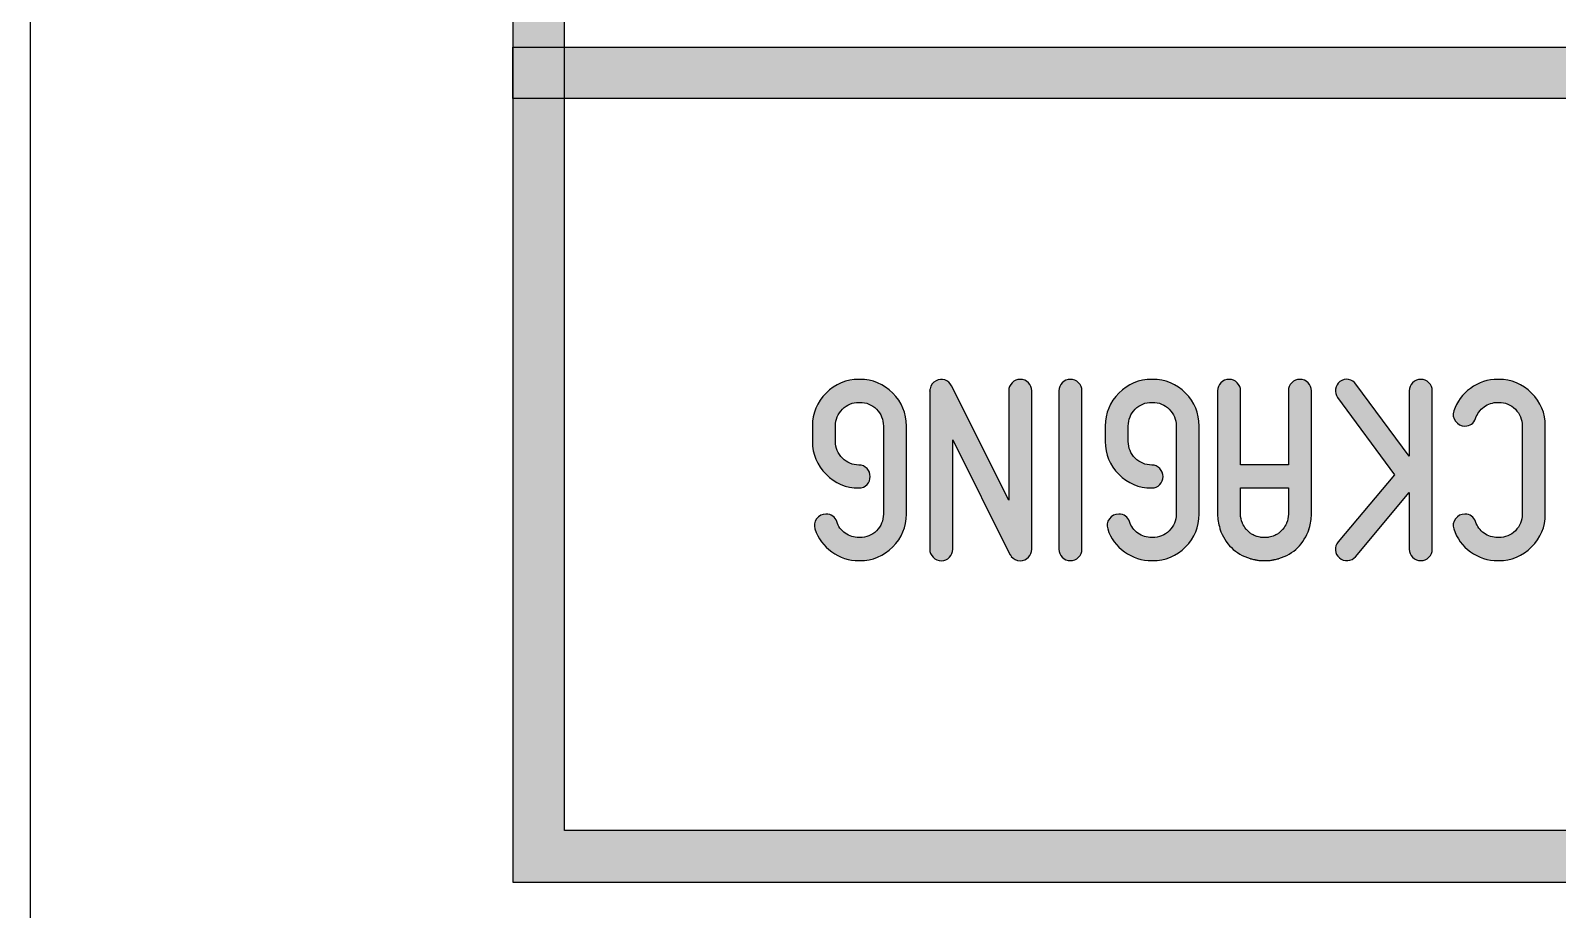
# Model space of a CAD drawing. Extents: x 3 to 98, y -255 to -10.
# Drawn here: x 2.77 to 24.19, y -173.23 to -160.89 of the extents above; entities that cross this region are included whole.
import ezdxf

# ---------------------------------------------------------------- set-up
doc = ezdxf.new("R2010")
doc.units = 0
doc.header["$MEASUREMENT"] = 0
doc.layers.add('LAYER_1', color=7, linetype='CONTINUOUS')

# ---------------------------------------------------------------- blocks, each defined once
blk = doc.blocks.new('BLOCK_2')
at = {"layer": 'LAYER_1'}
h = blk.add_hatch(color=250, dxfattribs=at)
h.dxf.hatch_style = 2
h.paths.add_polyline_path([(68.381, -172.841), (68.381, -150.057), (9.538, -150.057), (9.538, -172.841)])
h.paths.add_polyline_path([(10.261, -150.78), (67.657, -150.78), (67.657, -172.117), (10.261, -172.117)])
for points in [[(68.381, -172.841), (68.381, -150.057), (9.538, -150.057), (9.538, -172.841), (68.381, -172.841)], [(10.261, -150.78), (67.657, -150.78), (67.657, -172.117), (10.261, -172.117), (10.261, -150.78)]]:
    blk.add_lwpolyline(points, dxfattribs=at)

msp = doc.modelspace()

# ---------------------------------------------------------------- hatches: boundary and pattern name
at = {"layer": 'LAYER_1'}
h = msp.add_hatch(color=250, dxfattribs=at)
h.dxf.hatch_style = 2
h.paths.add_polyline_path([(9.538, -161.127), (68.381, -161.127), (68.381, -161.846), (9.538, -161.846)])
h = msp.add_hatch(color=250, dxfattribs=at)
h.dxf.hatch_style = 2
edge = h.paths.add_edge_path()
edge.add_spline(control_points=[(14.391, -167.311), (14.211, -167.31), (14.058, -167.246), (13.932, -167.118), (13.805, -166.991), (13.741, -166.838), (13.741, -166.659), (13.741, -166.659), (13.741, -166.441), (13.741, -166.441), (13.741, -166.26), (13.805, -166.106), (13.933, -165.978), (14.061, -165.85), (14.215, -165.787), (14.394, -165.787), (14.394, -165.787), (14.405, -165.787), (14.405, -165.787), (14.585, -165.787), (14.74, -165.85), (14.868, -165.978), (14.995, -166.106), (15.059, -166.26), (15.059, -166.441), (15.059, -166.441), (15.059, -167.678), (15.059, -167.678), (15.059, -167.857), (14.995, -168.011), (14.868, -168.139), (14.74, -168.266), (14.585, -168.33), (14.405, -168.33), (14.405, -168.33), (14.394, -168.33), (14.394, -168.33), (14.253, -168.33), (14.125, -168.289), (14.011, -168.206), (13.898, -168.124), (13.82, -168.018), (13.776, -167.886), (13.759, -167.836), (13.766, -167.788), (13.799, -167.743), (13.832, -167.699), (13.876, -167.678), (13.93, -167.678), (14.007, -167.678), (14.058, -167.713), (14.082, -167.783), (14.103, -167.85), (14.143, -167.904), (14.201, -167.945), (14.259, -167.987), (14.323, -168.007), (14.394, -168.007), (14.394, -168.007), (14.405, -168.007), (14.405, -168.007), (14.497, -168.007), (14.575, -167.975), (14.64, -167.911), (14.704, -167.846), (14.736, -167.769), (14.736, -167.678), (14.736, -167.678), (14.736, -166.441), (14.736, -166.441), (14.736, -166.349), (14.704, -166.271), (14.64, -166.206), (14.575, -166.142), (14.497, -166.109), (14.405, -166.109), (14.405, -166.109), (14.394, -166.109), (14.394, -166.109), (14.303, -166.109), (14.226, -166.142), (14.161, -166.206), (14.097, -166.271), (14.065, -166.349), (14.065, -166.441), (14.065, -166.441), (14.065, -166.659), (14.065, -166.659), (14.065, -166.75), (14.097, -166.827), (14.161, -166.892), (14.226, -166.956), (14.303, -166.989), (14.394, -166.989), (14.438, -166.99), (14.476, -167.006), (14.507, -167.039), (14.537, -167.07), (14.551, -167.107), (14.551, -167.151), (14.551, -167.195), (14.537, -167.232), (14.507, -167.263), (14.476, -167.294), (14.438, -167.31), (14.394, -167.311), (14.394, -167.311), (14.391, -167.311), (14.391, -167.311)], knot_values=[0, 0, 0, 0, 1, 1, 1, 2, 2, 2, 3, 3, 3, 4, 4, 4, 5, 5, 5, 6, 6, 6, 7, 7, 7, 8, 8, 8, 9, 9, 9, 10, 10, 10, 11, 11, 11, 12, 12, 12, 13, 13, 13, 14, 14, 14, 15, 15, 15, 16, 16, 16, 17, 17, 17, 18, 18, 18, 19, 19, 19, 20, 20, 20, 21, 21, 21, 22, 22, 22, 23, 23, 23, 24, 24, 24, 25, 25, 25, 26, 26, 26, 27, 27, 27, 28, 28, 28, 29, 29, 29, 30, 30, 30, 31, 31, 31, 32, 32, 32, 33, 33, 33, 34, 34, 34, 35, 35, 35, 36, 36, 36, 36], degree=3, periodic=1)
h = msp.add_hatch(color=250, dxfattribs=at)
h.dxf.hatch_style = 2
edge = h.paths.add_edge_path()
edge.add_spline(control_points=[(15.389, -165.94), (15.389, -165.933), (15.39, -165.927), (15.391, -165.921), (15.391, -165.921), (15.391, -165.918), (15.391, -165.918), (15.401, -165.866), (15.429, -165.829), (15.476, -165.806), (15.516, -165.785), (15.557, -165.781), (15.598, -165.795), (15.641, -165.809), (15.672, -165.836), (15.693, -165.875), (15.693, -165.875), (16.496, -167.484), (16.496, -167.484), (16.496, -167.484), (16.496, -165.949), (16.496, -165.949), (16.496, -165.904), (16.512, -165.866), (16.543, -165.835), (16.575, -165.803), (16.613, -165.787), (16.657, -165.787), (16.702, -165.787), (16.74, -165.803), (16.772, -165.835), (16.804, -165.866), (16.819, -165.904), (16.819, -165.949), (16.819, -165.949), (16.819, -168.17), (16.819, -168.17), (16.819, -168.215), (16.804, -168.253), (16.772, -168.284), (16.74, -168.316), (16.702, -168.332), (16.657, -168.332), (16.606, -168.332), (16.564, -168.311), (16.531, -168.27), (16.531, -168.27), (16.531, -168.268), (16.531, -168.268), (16.526, -168.264), (16.522, -168.257), (16.518, -168.249), (16.517, -168.249), (16.516, -168.249), (16.515, -168.247), (16.515, -168.245), (16.515, -168.244), (16.513, -168.244), (16.513, -168.244), (15.711, -166.634), (15.711, -166.634), (15.711, -166.634), (15.711, -168.17), (15.711, -168.17), (15.711, -168.215), (15.695, -168.253), (15.664, -168.284), (15.633, -168.316), (15.595, -168.332), (15.55, -168.332), (15.505, -168.332), (15.467, -168.316), (15.436, -168.284), (15.404, -168.253), (15.387, -168.215), (15.387, -168.17), (15.387, -168.17), (15.387, -165.949), (15.387, -165.949), (15.387, -165.952), (15.387, -165.954), (15.387, -165.954), (15.387, -165.954), (15.388, -165.95), (15.389, -165.94)], knot_values=[0, 0, 0, 0, 1, 1, 1, 2, 2, 2, 3, 3, 3, 4, 4, 4, 5, 5, 5, 6, 6, 6, 7, 7, 7, 8, 8, 8, 9, 9, 9, 10, 10, 10, 11, 11, 11, 12, 12, 12, 13, 13, 13, 14, 14, 14, 15, 15, 15, 16, 16, 16, 17, 17, 17, 18, 18, 18, 19, 19, 19, 20, 20, 20, 21, 21, 21, 22, 22, 22, 23, 23, 23, 24, 24, 24, 25, 25, 25, 26, 26, 26, 27, 27, 27, 28, 28, 28, 28], degree=3, periodic=1)
h = msp.add_hatch(color=250, dxfattribs=at)
h.dxf.hatch_style = 2
edge = h.paths.add_edge_path()
edge.add_spline(control_points=[(17.475, -165.833), (17.507, -165.866), (17.522, -165.904), (17.522, -165.949), (17.522, -165.949), (17.522, -168.17), (17.522, -168.17), (17.522, -168.215), (17.507, -168.253), (17.475, -168.284), (17.443, -168.315), (17.405, -168.33), (17.359, -168.33), (17.316, -168.33), (17.278, -168.315), (17.246, -168.284), (17.214, -168.253), (17.199, -168.215), (17.199, -168.17), (17.199, -168.17), (17.199, -165.949), (17.199, -165.949), (17.199, -165.904), (17.214, -165.866), (17.246, -165.833), (17.278, -165.802), (17.316, -165.787), (17.359, -165.787), (17.405, -165.787), (17.443, -165.802), (17.475, -165.833)], knot_values=[0, 0, 0, 0, 1, 1, 1, 2, 2, 2, 3, 3, 3, 4, 4, 4, 5, 5, 5, 6, 6, 6, 7, 7, 7, 8, 8, 8, 9, 9, 9, 10, 10, 10, 10], degree=3, periodic=1)
h = msp.add_hatch(color=250, dxfattribs=at)
h.dxf.hatch_style = 2
edge = h.paths.add_edge_path()
edge.add_spline(control_points=[(18.499, -167.311), (18.32, -167.31), (18.166, -167.246), (18.04, -167.118), (17.913, -166.991), (17.85, -166.838), (17.85, -166.659), (17.85, -166.659), (17.85, -166.441), (17.85, -166.441), (17.85, -166.26), (17.914, -166.106), (18.042, -165.978), (18.169, -165.85), (18.323, -165.787), (18.503, -165.787), (18.503, -165.787), (18.513, -165.787), (18.513, -165.787), (18.694, -165.787), (18.848, -165.85), (18.976, -165.978), (19.104, -166.106), (19.167, -166.26), (19.167, -166.441), (19.167, -166.441), (19.167, -167.678), (19.167, -167.678), (19.167, -167.857), (19.104, -168.011), (18.976, -168.139), (18.848, -168.266), (18.694, -168.33), (18.513, -168.33), (18.513, -168.33), (18.503, -168.33), (18.503, -168.33), (18.361, -168.33), (18.233, -168.289), (18.119, -168.206), (18.006, -168.124), (17.928, -168.018), (17.884, -167.886), (17.867, -167.836), (17.874, -167.788), (17.907, -167.743), (17.94, -167.699), (17.984, -167.678), (18.038, -167.678), (18.115, -167.678), (18.166, -167.713), (18.19, -167.783), (18.212, -167.85), (18.252, -167.904), (18.309, -167.945), (18.367, -167.987), (18.431, -168.007), (18.503, -168.007), (18.503, -168.007), (18.513, -168.007), (18.513, -168.007), (18.605, -168.007), (18.683, -167.975), (18.748, -167.911), (18.812, -167.846), (18.845, -167.769), (18.845, -167.678), (18.845, -167.678), (18.845, -166.441), (18.845, -166.441), (18.845, -166.349), (18.812, -166.271), (18.748, -166.206), (18.683, -166.142), (18.605, -166.109), (18.513, -166.109), (18.513, -166.109), (18.503, -166.109), (18.503, -166.109), (18.412, -166.109), (18.334, -166.142), (18.27, -166.206), (18.205, -166.271), (18.173, -166.349), (18.173, -166.441), (18.173, -166.441), (18.173, -166.659), (18.173, -166.659), (18.173, -166.75), (18.205, -166.827), (18.27, -166.892), (18.334, -166.956), (18.412, -166.989), (18.503, -166.989), (18.546, -166.99), (18.584, -167.006), (18.615, -167.039), (18.645, -167.07), (18.66, -167.107), (18.66, -167.151), (18.66, -167.195), (18.645, -167.232), (18.615, -167.263), (18.584, -167.294), (18.546, -167.31), (18.503, -167.311), (18.503, -167.311), (18.499, -167.311), (18.499, -167.311)], knot_values=[0, 0, 0, 0, 1, 1, 1, 2, 2, 2, 3, 3, 3, 4, 4, 4, 5, 5, 5, 6, 6, 6, 7, 7, 7, 8, 8, 8, 9, 9, 9, 10, 10, 10, 11, 11, 11, 12, 12, 12, 13, 13, 13, 14, 14, 14, 15, 15, 15, 16, 16, 16, 17, 17, 17, 18, 18, 18, 19, 19, 19, 20, 20, 20, 21, 21, 21, 22, 22, 22, 23, 23, 23, 24, 24, 24, 25, 25, 25, 26, 26, 26, 27, 27, 27, 28, 28, 28, 29, 29, 29, 30, 30, 30, 31, 31, 31, 32, 32, 32, 33, 33, 33, 34, 34, 34, 35, 35, 35, 36, 36, 36, 36], degree=3, periodic=1)
h = msp.add_hatch(color=250, dxfattribs=at)
h.dxf.hatch_style = 2
edge = h.paths.add_edge_path()
edge.add_spline(control_points=[(19.458, -167.878), (19.436, -167.812), (19.425, -167.746), (19.425, -167.678), (19.425, -167.678), (19.425, -165.949), (19.425, -165.949), (19.425, -165.904), (19.441, -165.866), (19.473, -165.833), (19.504, -165.802), (19.542, -165.787), (19.587, -165.787), (19.632, -165.787), (19.67, -165.802), (19.701, -165.833), (19.732, -165.866), (19.748, -165.904), (19.748, -165.949), (19.748, -165.949), (19.748, -166.985), (19.748, -166.985), (19.748, -166.985), (20.419, -166.985), (20.419, -166.985), (20.419, -166.985), (20.419, -165.949), (20.419, -165.949), (20.419, -165.904), (20.435, -165.866), (20.466, -165.833), (20.498, -165.802), (20.536, -165.787), (20.58, -165.787), (20.625, -165.787), (20.664, -165.802), (20.696, -165.833), (20.727, -165.866), (20.743, -165.904), (20.743, -165.949), (20.743, -165.949), (20.743, -167.678), (20.743, -167.678), (20.743, -167.746), (20.732, -167.812), (20.711, -167.878), (20.708, -167.89), (20.707, -167.892), (20.709, -167.886), (20.638, -168.097), (20.497, -168.235), (20.285, -168.301), (20.284, -168.301), (20.282, -168.302), (20.28, -168.303), (20.262, -168.307), (20.244, -168.312), (20.226, -168.316), (20.226, -168.316), (20.221, -168.316), (20.221, -168.316), (20.217, -168.318), (20.215, -168.318), (20.214, -168.318), (20.198, -168.322), (20.181, -168.325), (20.164, -168.327), (20.164, -168.327), (20.152, -168.328), (20.152, -168.328), (20.129, -168.33), (20.108, -168.33), (20.09, -168.33), (20.09, -168.33), (20.078, -168.33), (20.078, -168.33), (20.059, -168.33), (20.039, -168.33), (20.017, -168.328), (20.017, -168.328), (20.003, -168.327), (20.003, -168.327), (19.986, -168.325), (19.969, -168.322), (19.953, -168.318), (19.952, -168.318), (19.95, -168.318), (19.948, -168.316), (19.948, -168.316), (19.941, -168.316), (19.941, -168.316), (19.923, -168.312), (19.905, -168.307), (19.887, -168.303), (19.886, -168.302), (19.885, -168.301), (19.884, -168.301), (19.672, -168.235), (19.531, -168.097), (19.459, -167.886), (19.458, -167.885), (19.458, -167.884), (19.458, -167.881), (19.458, -167.881), (19.458, -167.878), (19.458, -167.878)], knot_values=[0, 0, 0, 0, 1, 1, 1, 2, 2, 2, 3, 3, 3, 4, 4, 4, 5, 5, 5, 6, 6, 6, 7, 7, 7, 8, 8, 8, 9, 9, 9, 10, 10, 10, 11, 11, 11, 12, 12, 12, 13, 13, 13, 14, 14, 14, 15, 15, 15, 16, 16, 16, 17, 17, 17, 18, 18, 18, 19, 19, 19, 20, 20, 20, 21, 21, 21, 22, 22, 22, 23, 23, 23, 24, 24, 24, 25, 25, 25, 26, 26, 26, 27, 27, 27, 28, 28, 28, 29, 29, 29, 30, 30, 30, 31, 31, 31, 32, 32, 32, 33, 33, 33, 34, 34, 34, 35, 35, 35, 35], degree=3, periodic=1)
edge = h.paths.add_edge_path()
edge.add_spline(control_points=[(19.748, -167.308), (19.748, -167.308), (19.748, -167.678), (19.748, -167.678), (19.748, -167.721), (19.756, -167.763), (19.774, -167.804), (19.774, -167.804), (19.775, -167.807), (19.775, -167.807), (19.788, -167.836), (19.804, -167.862), (19.824, -167.886), (19.823, -167.885), (19.824, -167.887), (19.827, -167.892), (19.837, -167.903), (19.849, -167.915), (19.862, -167.926), (19.866, -167.93), (19.87, -167.933), (19.872, -167.935), (19.879, -167.941), (19.886, -167.946), (19.893, -167.951), (19.9, -167.955), (19.907, -167.959), (19.915, -167.964), (19.922, -167.968), (19.93, -167.972), (19.939, -167.976), (19.947, -167.98), (19.956, -167.983), (19.964, -167.987), (19.973, -167.99), (19.978, -167.992), (19.979, -167.992), (19.992, -167.996), (20.005, -168), (20.019, -168.002), (20.021, -168.002), (20.026, -168.003), (20.032, -168.004), (20.049, -168.006), (20.063, -168.007), (20.076, -168.007), (20.076, -168.007), (20.091, -168.007), (20.091, -168.007), (20.104, -168.007), (20.118, -168.006), (20.134, -168.004), (20.141, -168.003), (20.146, -168.002), (20.148, -168.002), (20.162, -168), (20.175, -167.996), (20.188, -167.992), (20.188, -167.992), (20.205, -167.987), (20.205, -167.987), (20.213, -167.983), (20.221, -167.98), (20.228, -167.976), (20.238, -167.972), (20.246, -167.968), (20.252, -167.964), (20.261, -167.959), (20.269, -167.955), (20.274, -167.951), (20.281, -167.946), (20.288, -167.941), (20.295, -167.935), (20.296, -167.935), (20.3, -167.932), (20.305, -167.926), (20.318, -167.915), (20.33, -167.903), (20.34, -167.892), (20.341, -167.891), (20.342, -167.89), (20.342, -167.888), (20.343, -167.887), (20.344, -167.886), (20.345, -167.886), (20.365, -167.862), (20.38, -167.836), (20.392, -167.807), (20.392, -167.808), (20.393, -167.807), (20.394, -167.804), (20.411, -167.763), (20.419, -167.721), (20.419, -167.678), (20.419, -167.678), (20.419, -167.308), (20.419, -167.308), (20.419, -167.308), (19.748, -167.308), (19.748, -167.308)], knot_values=[0, 0, 0, 0, 1, 1, 1, 2, 2, 2, 3, 3, 3, 4, 4, 4, 5, 5, 5, 6, 6, 6, 7, 7, 7, 8, 8, 8, 9, 9, 9, 10, 10, 10, 11, 11, 11, 12, 12, 12, 13, 13, 13, 14, 14, 14, 15, 15, 15, 16, 16, 16, 17, 17, 17, 18, 18, 18, 19, 19, 19, 20, 20, 20, 21, 21, 21, 22, 22, 22, 23, 23, 23, 24, 24, 24, 25, 25, 25, 26, 26, 26, 27, 27, 27, 28, 28, 28, 29, 29, 29, 30, 30, 30, 31, 31, 31, 32, 32, 32, 33, 33, 33, 33], degree=3, periodic=1)
h = msp.add_hatch(color=250, dxfattribs=at)
h.dxf.hatch_style = 2
edge = h.paths.add_edge_path()
edge.add_spline(control_points=[(21.11, -166.042), (21.084, -166.006), (21.074, -165.967), (21.081, -165.923), (21.088, -165.879), (21.108, -165.844), (21.143, -165.818), (21.179, -165.791), (21.218, -165.781), (21.262, -165.788), (21.306, -165.795), (21.341, -165.817), (21.367, -165.852), (21.367, -165.852), (22.115, -166.866), (22.115, -166.866), (22.115, -166.866), (22.115, -165.949), (22.115, -165.949), (22.115, -165.904), (22.131, -165.866), (22.162, -165.835), (22.194, -165.803), (22.232, -165.787), (22.276, -165.787), (22.321, -165.787), (22.359, -165.803), (22.391, -165.835), (22.423, -165.866), (22.438, -165.904), (22.438, -165.949), (22.438, -165.949), (22.438, -168.17), (22.438, -168.17), (22.438, -168.215), (22.423, -168.253), (22.391, -168.284), (22.359, -168.315), (22.321, -168.33), (22.276, -168.33), (22.232, -168.33), (22.194, -168.315), (22.162, -168.284), (22.131, -168.253), (22.115, -168.215), (22.115, -168.17), (22.115, -168.17), (22.115, -167.373), (22.115, -167.373), (22.115, -167.373), (21.361, -168.275), (21.361, -168.275), (21.332, -168.308), (21.295, -168.327), (21.252, -168.33), (21.207, -168.334), (21.168, -168.321), (21.134, -168.292), (21.101, -168.264), (21.083, -168.227), (21.079, -168.183), (21.076, -168.14), (21.088, -168.101), (21.117, -168.068), (21.117, -168.068), (21.908, -167.125), (21.908, -167.125), (21.908, -167.125), (21.11, -166.042), (21.11, -166.042)], knot_values=[0, 0, 0, 0, 1, 1, 1, 2, 2, 2, 3, 3, 3, 4, 4, 4, 5, 5, 5, 6, 6, 6, 7, 7, 7, 8, 8, 8, 9, 9, 9, 10, 10, 10, 11, 11, 11, 12, 12, 12, 13, 13, 13, 14, 14, 14, 15, 15, 15, 16, 16, 16, 17, 17, 17, 18, 18, 18, 19, 19, 19, 20, 20, 20, 21, 21, 21, 22, 22, 22, 23, 23, 23, 23], degree=3, periodic=1)
h = msp.add_hatch(color=250, dxfattribs=at)
h.dxf.hatch_style = 2
edge = h.paths.add_edge_path()
edge.add_spline(control_points=[(22.894, -166.441), (22.84, -166.441), (22.796, -166.419), (22.763, -166.374), (22.73, -166.33), (22.723, -166.282), (22.74, -166.23), (22.784, -166.1), (22.862, -165.994), (22.975, -165.913), (23.089, -165.829), (23.217, -165.787), (23.358, -165.787), (23.358, -165.787), (23.369, -165.787), (23.369, -165.787), (23.55, -165.787), (23.704, -165.85), (23.832, -165.978), (23.96, -166.106), (24.023, -166.26), (24.023, -166.441), (24.023, -166.441), (24.023, -167.678), (24.023, -167.678), (24.023, -167.857), (23.96, -168.011), (23.832, -168.139), (23.704, -168.266), (23.55, -168.33), (23.369, -168.33), (23.369, -168.33), (23.358, -168.33), (23.358, -168.33), (23.217, -168.33), (23.089, -168.289), (22.975, -168.206), (22.862, -168.124), (22.784, -168.018), (22.74, -167.886), (22.723, -167.836), (22.73, -167.788), (22.763, -167.743), (22.796, -167.699), (22.84, -167.678), (22.894, -167.678), (22.971, -167.678), (23.022, -167.713), (23.046, -167.783), (23.068, -167.85), (23.108, -167.904), (23.165, -167.945), (23.223, -167.987), (23.287, -168.007), (23.358, -168.007), (23.358, -168.007), (23.369, -168.007), (23.369, -168.007), (23.461, -168.007), (23.539, -167.975), (23.604, -167.911), (23.668, -167.846), (23.7, -167.769), (23.7, -167.678), (23.7, -167.678), (23.7, -166.441), (23.7, -166.441), (23.7, -166.349), (23.668, -166.271), (23.604, -166.206), (23.539, -166.142), (23.461, -166.109), (23.369, -166.109), (23.369, -166.109), (23.358, -166.109), (23.358, -166.109), (23.287, -166.109), (23.223, -166.131), (23.165, -166.174), (23.108, -166.215), (23.068, -166.268), (23.046, -166.334), (23.022, -166.405), (22.971, -166.441), (22.894, -166.441)], knot_values=[0, 0, 0, 0, 1, 1, 1, 2, 2, 2, 3, 3, 3, 4, 4, 4, 5, 5, 5, 6, 6, 6, 7, 7, 7, 8, 8, 8, 9, 9, 9, 10, 10, 10, 11, 11, 11, 12, 12, 12, 13, 13, 13, 14, 14, 14, 15, 15, 15, 16, 16, 16, 17, 17, 17, 18, 18, 18, 19, 19, 19, 20, 20, 20, 21, 21, 21, 22, 22, 22, 23, 23, 23, 24, 24, 24, 25, 25, 25, 26, 26, 26, 27, 27, 27, 28, 28, 28, 28], degree=3, periodic=1)

# ---------------------------------------------------------------- linework, layer by layer
msp.add_lwpolyline([(9.538, -161.127), (68.381, -161.127), (68.381, -161.846), (9.538, -161.846), (9.538, -161.127)], dxfattribs=at)
at = {"layer": 'LAYER_1', "color": 250}
msp.add_open_spline([(93.89, -10.01), (93.89, -10.01), (78.542, -10.01), (78.542, -10.01), (78.542, -10.01), (78.542, -10.716), (78.542, -10.716), (78.542, -12.859), (76.804, -14.596), (74.661, -14.596), (74.661, -14.596), (25.879, -14.596), (25.879, -14.596), (23.736, -14.596), (21.999, -12.859), (21.999, -10.716), (21.999, -10.716), (21.999, -10.01), (21.999, -10.01), (21.999, -10.01), (6.651, -10.01), (6.651, -10.01), (4.508, -10.01), (2.77, -11.748), (2.77, -13.891), (2.77, -13.891), (2.77, -22.609), (2.77, -22.609), (2.77, -22.609), (2.77, -25.978), (2.77, -25.978), (2.77, -25.978), (2.77, -124.869), (2.77, -124.869), (2.77, -124.869), (2.77, -124.889), (2.77, -124.889), (2.77, -124.889), (2.77, -147.869), (2.77, -147.869), (2.77, -147.869), (2.77, -237.326), (2.77, -237.326), (2.77, -237.326), (2.77, -255.411), (2.77, -255.411), (2.77, -255.411), (97.77, -255.411), (97.77, -255.411), (97.77, -255.411), (97.77, -237.326), (97.77, -237.326), (97.77, -237.326), (97.77, -147.869), (97.77, -147.869), (97.77, -147.869), (97.77, -124.889), (97.77, -124.889), (97.77, -124.889), (97.77, -124.869), (97.77, -124.869), (97.77, -124.869), (97.77, -113.631), (97.77, -113.631), (97.77, -113.631), (97.77, -100.913), (97.77, -100.913), (97.77, -98.834), (96.134, -97.142), (94.081, -97.042), (94.017, -97.038), (93.954, -97.032), (93.89, -97.032), (93.89, -97.032), (81.171, -97.032), (81.171, -97.032), (81.107, -97.032), (81.044, -97.038), (80.98, -97.042), (80.98, -97.042), (17.229, -97.042), (17.229, -97.042), (13.138, -97.042), (9.821, -93.725), (9.821, -89.633), (9.821, -89.633), (9.821, -60.323), (9.821, -60.323), (9.821, -56.231), (13.138, -52.914), (17.229, -52.914), (17.229, -52.914), (80.782, -52.914), (80.782, -52.914), (80.91, -52.927), (81.04, -52.934), (81.171, -52.934), (81.171, -52.934), (93.89, -52.934), (93.89, -52.934), (94.021, -52.934), (94.15, -52.927), (94.278, -52.914), (96.239, -52.719), (97.77, -51.065), (97.77, -49.053), (97.77, -49.053), (97.77, -36.335), (97.77, -36.335), (97.77, -36.335), (97.77, -25.978), (97.77, -25.978), (97.77, -25.978), (97.77, -22.609), (97.77, -22.609), (97.77, -22.609), (97.77, -13.891), (97.77, -13.891), (97.77, -11.748), (96.033, -10.01), (93.89, -10.01)], degree=3, knots=[0, 0, 0, 0, 1, 1, 1, 2, 2, 2, 3, 3, 3, 4, 4, 4, 5, 5, 5, 6, 6, 6, 7, 7, 7, 8, 8, 8, 9, 9, 9, 10, 10, 10, 11, 11, 11, 12, 12, 12, 13, 13, 13, 14, 14, 14, 15, 15, 15, 16, 16, 16, 17, 17, 17, 18, 18, 18, 19, 19, 19, 20, 20, 20, 21, 21, 21, 22, 22, 22, 23, 23, 23, 24, 24, 24, 25, 25, 25, 26, 26, 26, 27, 27, 27, 28, 28, 28, 29, 29, 29, 30, 30, 30, 31, 31, 31, 32, 32, 32, 33, 33, 33, 34, 34, 34, 35, 35, 35, 36, 36, 36, 37, 37, 37, 38, 38, 38, 39, 39, 39, 40, 40, 40, 40], dxfattribs=at)
at = {"layer": 'LAYER_1'}
for points, knots in [([(14.391, -167.311), (14.211, -167.31), (14.058, -167.246), (13.932, -167.118), (13.805, -166.991), (13.741, -166.838), (13.741, -166.659), (13.741, -166.659), (13.741, -166.441), (13.741, -166.441), (13.741, -166.26), (13.805, -166.106), (13.933, -165.978), (14.061, -165.85), (14.215, -165.787), (14.394, -165.787), (14.394, -165.787), (14.405, -165.787), (14.405, -165.787), (14.585, -165.787), (14.74, -165.85), (14.868, -165.978), (14.995, -166.106), (15.059, -166.26), (15.059, -166.441), (15.059, -166.441), (15.059, -167.678), (15.059, -167.678), (15.059, -167.857), (14.995, -168.011), (14.868, -168.139), (14.74, -168.266), (14.585, -168.33), (14.405, -168.33), (14.405, -168.33), (14.394, -168.33), (14.394, -168.33), (14.253, -168.33), (14.125, -168.289), (14.011, -168.206), (13.898, -168.124), (13.82, -168.018), (13.776, -167.886), (13.759, -167.836), (13.766, -167.788), (13.799, -167.743), (13.832, -167.699), (13.876, -167.678), (13.93, -167.678), (14.007, -167.678), (14.058, -167.713), (14.082, -167.783), (14.103, -167.85), (14.143, -167.904), (14.201, -167.945), (14.259, -167.987), (14.323, -168.007), (14.394, -168.007), (14.394, -168.007), (14.405, -168.007), (14.405, -168.007), (14.497, -168.007), (14.575, -167.975), (14.64, -167.911), (14.704, -167.846), (14.736, -167.769), (14.736, -167.678), (14.736, -167.678), (14.736, -166.441), (14.736, -166.441), (14.736, -166.349), (14.704, -166.271), (14.64, -166.206), (14.575, -166.142), (14.497, -166.109), (14.405, -166.109), (14.405, -166.109), (14.394, -166.109), (14.394, -166.109), (14.303, -166.109), (14.226, -166.142), (14.161, -166.206), (14.097, -166.271), (14.065, -166.349), (14.065, -166.441), (14.065, -166.441), (14.065, -166.659), (14.065, -166.659), (14.065, -166.75), (14.097, -166.827), (14.161, -166.892), (14.226, -166.956), (14.303, -166.989), (14.394, -166.989), (14.438, -166.99), (14.476, -167.006), (14.507, -167.039), (14.537, -167.07), (14.551, -167.107), (14.551, -167.151), (14.551, -167.195), (14.537, -167.232), (14.507, -167.263), (14.476, -167.294), (14.438, -167.31), (14.394, -167.311), (14.394, -167.311), (14.391, -167.311), (14.391, -167.311)], [0, 0, 0, 0, 1, 1, 1, 2, 2, 2, 3, 3, 3, 4, 4, 4, 5, 5, 5, 6, 6, 6, 7, 7, 7, 8, 8, 8, 9, 9, 9, 10, 10, 10, 11, 11, 11, 12, 12, 12, 13, 13, 13, 14, 14, 14, 15, 15, 15, 16, 16, 16, 17, 17, 17, 18, 18, 18, 19, 19, 19, 20, 20, 20, 21, 21, 21, 22, 22, 22, 23, 23, 23, 24, 24, 24, 25, 25, 25, 26, 26, 26, 27, 27, 27, 28, 28, 28, 29, 29, 29, 30, 30, 30, 31, 31, 31, 32, 32, 32, 33, 33, 33, 34, 34, 34, 35, 35, 35, 36, 36, 36, 36]), ([(15.389, -165.94), (15.389, -165.933), (15.39, -165.927), (15.391, -165.921), (15.391, -165.921), (15.391, -165.918), (15.391, -165.918), (15.401, -165.866), (15.429, -165.829), (15.476, -165.806), (15.516, -165.785), (15.557, -165.781), (15.598, -165.795), (15.641, -165.809), (15.672, -165.836), (15.693, -165.875), (15.693, -165.875), (16.496, -167.484), (16.496, -167.484), (16.496, -167.484), (16.496, -165.949), (16.496, -165.949), (16.496, -165.904), (16.512, -165.866), (16.543, -165.835), (16.575, -165.803), (16.613, -165.787), (16.657, -165.787), (16.702, -165.787), (16.74, -165.803), (16.772, -165.835), (16.804, -165.866), (16.819, -165.904), (16.819, -165.949), (16.819, -165.949), (16.819, -168.17), (16.819, -168.17), (16.819, -168.215), (16.804, -168.253), (16.772, -168.284), (16.74, -168.316), (16.702, -168.332), (16.657, -168.332), (16.606, -168.332), (16.564, -168.311), (16.531, -168.27), (16.531, -168.27), (16.531, -168.268), (16.531, -168.268), (16.526, -168.264), (16.522, -168.257), (16.518, -168.249), (16.517, -168.249), (16.516, -168.249), (16.515, -168.247), (16.515, -168.245), (16.515, -168.244), (16.513, -168.244), (16.513, -168.244), (15.711, -166.634), (15.711, -166.634), (15.711, -166.634), (15.711, -168.17), (15.711, -168.17), (15.711, -168.215), (15.695, -168.253), (15.664, -168.284), (15.633, -168.316), (15.595, -168.332), (15.55, -168.332), (15.505, -168.332), (15.467, -168.316), (15.436, -168.284), (15.404, -168.253), (15.387, -168.215), (15.387, -168.17), (15.387, -168.17), (15.387, -165.949), (15.387, -165.949), (15.387, -165.952), (15.387, -165.954), (15.387, -165.954), (15.387, -165.954), (15.388, -165.95), (15.389, -165.94)], [0, 0, 0, 0, 1, 1, 1, 2, 2, 2, 3, 3, 3, 4, 4, 4, 5, 5, 5, 6, 6, 6, 7, 7, 7, 8, 8, 8, 9, 9, 9, 10, 10, 10, 11, 11, 11, 12, 12, 12, 13, 13, 13, 14, 14, 14, 15, 15, 15, 16, 16, 16, 17, 17, 17, 18, 18, 18, 19, 19, 19, 20, 20, 20, 21, 21, 21, 22, 22, 22, 23, 23, 23, 24, 24, 24, 25, 25, 25, 26, 26, 26, 27, 27, 27, 28, 28, 28, 28]), ([(17.475, -165.833), (17.507, -165.866), (17.522, -165.904), (17.522, -165.949), (17.522, -165.949), (17.522, -168.17), (17.522, -168.17), (17.522, -168.215), (17.507, -168.253), (17.475, -168.284), (17.443, -168.315), (17.405, -168.33), (17.359, -168.33), (17.316, -168.33), (17.278, -168.315), (17.246, -168.284), (17.214, -168.253), (17.199, -168.215), (17.199, -168.17), (17.199, -168.17), (17.199, -165.949), (17.199, -165.949), (17.199, -165.904), (17.214, -165.866), (17.246, -165.833), (17.278, -165.802), (17.316, -165.787), (17.359, -165.787), (17.405, -165.787), (17.443, -165.802), (17.475, -165.833)], [0, 0, 0, 0, 1, 1, 1, 2, 2, 2, 3, 3, 3, 4, 4, 4, 5, 5, 5, 6, 6, 6, 7, 7, 7, 8, 8, 8, 9, 9, 9, 10, 10, 10, 10]), ([(18.499, -167.311), (18.32, -167.31), (18.166, -167.246), (18.04, -167.118), (17.913, -166.991), (17.85, -166.838), (17.85, -166.659), (17.85, -166.659), (17.85, -166.441), (17.85, -166.441), (17.85, -166.26), (17.914, -166.106), (18.042, -165.978), (18.169, -165.85), (18.323, -165.787), (18.503, -165.787), (18.503, -165.787), (18.513, -165.787), (18.513, -165.787), (18.694, -165.787), (18.848, -165.85), (18.976, -165.978), (19.104, -166.106), (19.167, -166.26), (19.167, -166.441), (19.167, -166.441), (19.167, -167.678), (19.167, -167.678), (19.167, -167.857), (19.104, -168.011), (18.976, -168.139), (18.848, -168.266), (18.694, -168.33), (18.513, -168.33), (18.513, -168.33), (18.503, -168.33), (18.503, -168.33), (18.361, -168.33), (18.233, -168.289), (18.119, -168.206), (18.006, -168.124), (17.928, -168.018), (17.884, -167.886), (17.867, -167.836), (17.874, -167.788), (17.907, -167.743), (17.94, -167.699), (17.984, -167.678), (18.038, -167.678), (18.115, -167.678), (18.166, -167.713), (18.19, -167.783), (18.212, -167.85), (18.252, -167.904), (18.309, -167.945), (18.367, -167.987), (18.431, -168.007), (18.503, -168.007), (18.503, -168.007), (18.513, -168.007), (18.513, -168.007), (18.605, -168.007), (18.683, -167.975), (18.748, -167.911), (18.812, -167.846), (18.845, -167.769), (18.845, -167.678), (18.845, -167.678), (18.845, -166.441), (18.845, -166.441), (18.845, -166.349), (18.812, -166.271), (18.748, -166.206), (18.683, -166.142), (18.605, -166.109), (18.513, -166.109), (18.513, -166.109), (18.503, -166.109), (18.503, -166.109), (18.412, -166.109), (18.334, -166.142), (18.27, -166.206), (18.205, -166.271), (18.173, -166.349), (18.173, -166.441), (18.173, -166.441), (18.173, -166.659), (18.173, -166.659), (18.173, -166.75), (18.205, -166.827), (18.27, -166.892), (18.334, -166.956), (18.412, -166.989), (18.503, -166.989), (18.546, -166.99), (18.584, -167.006), (18.615, -167.039), (18.645, -167.07), (18.66, -167.107), (18.66, -167.151), (18.66, -167.195), (18.645, -167.232), (18.615, -167.263), (18.584, -167.294), (18.546, -167.31), (18.503, -167.311), (18.503, -167.311), (18.499, -167.311), (18.499, -167.311)], [0, 0, 0, 0, 1, 1, 1, 2, 2, 2, 3, 3, 3, 4, 4, 4, 5, 5, 5, 6, 6, 6, 7, 7, 7, 8, 8, 8, 9, 9, 9, 10, 10, 10, 11, 11, 11, 12, 12, 12, 13, 13, 13, 14, 14, 14, 15, 15, 15, 16, 16, 16, 17, 17, 17, 18, 18, 18, 19, 19, 19, 20, 20, 20, 21, 21, 21, 22, 22, 22, 23, 23, 23, 24, 24, 24, 25, 25, 25, 26, 26, 26, 27, 27, 27, 28, 28, 28, 29, 29, 29, 30, 30, 30, 31, 31, 31, 32, 32, 32, 33, 33, 33, 34, 34, 34, 35, 35, 35, 36, 36, 36, 36]), ([(19.458, -167.878), (19.436, -167.812), (19.425, -167.746), (19.425, -167.678), (19.425, -167.678), (19.425, -165.949), (19.425, -165.949), (19.425, -165.904), (19.441, -165.866), (19.473, -165.833), (19.504, -165.802), (19.542, -165.787), (19.587, -165.787), (19.632, -165.787), (19.67, -165.802), (19.701, -165.833), (19.732, -165.866), (19.748, -165.904), (19.748, -165.949), (19.748, -165.949), (19.748, -166.985), (19.748, -166.985), (19.748, -166.985), (20.419, -166.985), (20.419, -166.985), (20.419, -166.985), (20.419, -165.949), (20.419, -165.949), (20.419, -165.904), (20.435, -165.866), (20.466, -165.833), (20.498, -165.802), (20.536, -165.787), (20.58, -165.787), (20.625, -165.787), (20.664, -165.802), (20.696, -165.833), (20.727, -165.866), (20.743, -165.904), (20.743, -165.949), (20.743, -165.949), (20.743, -167.678), (20.743, -167.678), (20.743, -167.746), (20.732, -167.812), (20.711, -167.878), (20.708, -167.89), (20.707, -167.892), (20.709, -167.886), (20.638, -168.097), (20.497, -168.235), (20.285, -168.301), (20.284, -168.301), (20.282, -168.302), (20.28, -168.303), (20.262, -168.307), (20.244, -168.312), (20.226, -168.316), (20.226, -168.316), (20.221, -168.316), (20.221, -168.316), (20.217, -168.318), (20.215, -168.318), (20.214, -168.318), (20.198, -168.322), (20.181, -168.325), (20.164, -168.327), (20.164, -168.327), (20.152, -168.328), (20.152, -168.328), (20.129, -168.33), (20.108, -168.33), (20.09, -168.33), (20.09, -168.33), (20.078, -168.33), (20.078, -168.33), (20.059, -168.33), (20.039, -168.33), (20.017, -168.328), (20.017, -168.328), (20.003, -168.327), (20.003, -168.327), (19.986, -168.325), (19.969, -168.322), (19.953, -168.318), (19.952, -168.318), (19.95, -168.318), (19.948, -168.316), (19.948, -168.316), (19.941, -168.316), (19.941, -168.316), (19.923, -168.312), (19.905, -168.307), (19.887, -168.303), (19.886, -168.302), (19.885, -168.301), (19.884, -168.301), (19.672, -168.235), (19.531, -168.097), (19.459, -167.886), (19.458, -167.885), (19.458, -167.884), (19.458, -167.881), (19.458, -167.881), (19.458, -167.878), (19.458, -167.878)], [0, 0, 0, 0, 1, 1, 1, 2, 2, 2, 3, 3, 3, 4, 4, 4, 5, 5, 5, 6, 6, 6, 7, 7, 7, 8, 8, 8, 9, 9, 9, 10, 10, 10, 11, 11, 11, 12, 12, 12, 13, 13, 13, 14, 14, 14, 15, 15, 15, 16, 16, 16, 17, 17, 17, 18, 18, 18, 19, 19, 19, 20, 20, 20, 21, 21, 21, 22, 22, 22, 23, 23, 23, 24, 24, 24, 25, 25, 25, 26, 26, 26, 27, 27, 27, 28, 28, 28, 29, 29, 29, 30, 30, 30, 31, 31, 31, 32, 32, 32, 33, 33, 33, 34, 34, 34, 35, 35, 35, 35]), ([(21.11, -166.042), (21.084, -166.006), (21.074, -165.967), (21.081, -165.923), (21.088, -165.879), (21.108, -165.844), (21.143, -165.818), (21.179, -165.791), (21.218, -165.781), (21.262, -165.788), (21.306, -165.795), (21.341, -165.817), (21.367, -165.852), (21.367, -165.852), (22.115, -166.866), (22.115, -166.866), (22.115, -166.866), (22.115, -165.949), (22.115, -165.949), (22.115, -165.904), (22.131, -165.866), (22.162, -165.835), (22.194, -165.803), (22.232, -165.787), (22.276, -165.787), (22.321, -165.787), (22.359, -165.803), (22.391, -165.835), (22.423, -165.866), (22.438, -165.904), (22.438, -165.949), (22.438, -165.949), (22.438, -168.17), (22.438, -168.17), (22.438, -168.215), (22.423, -168.253), (22.391, -168.284), (22.359, -168.315), (22.321, -168.33), (22.276, -168.33), (22.232, -168.33), (22.194, -168.315), (22.162, -168.284), (22.131, -168.253), (22.115, -168.215), (22.115, -168.17), (22.115, -168.17), (22.115, -167.373), (22.115, -167.373), (22.115, -167.373), (21.361, -168.275), (21.361, -168.275), (21.332, -168.308), (21.295, -168.327), (21.252, -168.33), (21.207, -168.334), (21.168, -168.321), (21.134, -168.292), (21.101, -168.264), (21.083, -168.227), (21.079, -168.183), (21.076, -168.14), (21.088, -168.101), (21.117, -168.068), (21.117, -168.068), (21.908, -167.125), (21.908, -167.125), (21.908, -167.125), (21.11, -166.042), (21.11, -166.042)], [0, 0, 0, 0, 1, 1, 1, 2, 2, 2, 3, 3, 3, 4, 4, 4, 5, 5, 5, 6, 6, 6, 7, 7, 7, 8, 8, 8, 9, 9, 9, 10, 10, 10, 11, 11, 11, 12, 12, 12, 13, 13, 13, 14, 14, 14, 15, 15, 15, 16, 16, 16, 17, 17, 17, 18, 18, 18, 19, 19, 19, 20, 20, 20, 21, 21, 21, 22, 22, 22, 23, 23, 23, 23]), ([(22.894, -166.441), (22.84, -166.441), (22.796, -166.419), (22.763, -166.374), (22.73, -166.33), (22.723, -166.282), (22.74, -166.23), (22.784, -166.1), (22.862, -165.994), (22.975, -165.913), (23.089, -165.829), (23.217, -165.787), (23.358, -165.787), (23.358, -165.787), (23.369, -165.787), (23.369, -165.787), (23.55, -165.787), (23.704, -165.85), (23.832, -165.978), (23.96, -166.106), (24.023, -166.26), (24.023, -166.441), (24.023, -166.441), (24.023, -167.678), (24.023, -167.678), (24.023, -167.857), (23.96, -168.011), (23.832, -168.139), (23.704, -168.266), (23.55, -168.33), (23.369, -168.33), (23.369, -168.33), (23.358, -168.33), (23.358, -168.33), (23.217, -168.33), (23.089, -168.289), (22.975, -168.206), (22.862, -168.124), (22.784, -168.018), (22.74, -167.886), (22.723, -167.836), (22.73, -167.788), (22.763, -167.743), (22.796, -167.699), (22.84, -167.678), (22.894, -167.678), (22.971, -167.678), (23.022, -167.713), (23.046, -167.783), (23.068, -167.85), (23.108, -167.904), (23.165, -167.945), (23.223, -167.987), (23.287, -168.007), (23.358, -168.007), (23.358, -168.007), (23.369, -168.007), (23.369, -168.007), (23.461, -168.007), (23.539, -167.975), (23.604, -167.911), (23.668, -167.846), (23.7, -167.769), (23.7, -167.678), (23.7, -167.678), (23.7, -166.441), (23.7, -166.441), (23.7, -166.349), (23.668, -166.271), (23.604, -166.206), (23.539, -166.142), (23.461, -166.109), (23.369, -166.109), (23.369, -166.109), (23.358, -166.109), (23.358, -166.109), (23.287, -166.109), (23.223, -166.131), (23.165, -166.174), (23.108, -166.215), (23.068, -166.268), (23.046, -166.334), (23.022, -166.405), (22.971, -166.441), (22.894, -166.441)], [0, 0, 0, 0, 1, 1, 1, 2, 2, 2, 3, 3, 3, 4, 4, 4, 5, 5, 5, 6, 6, 6, 7, 7, 7, 8, 8, 8, 9, 9, 9, 10, 10, 10, 11, 11, 11, 12, 12, 12, 13, 13, 13, 14, 14, 14, 15, 15, 15, 16, 16, 16, 17, 17, 17, 18, 18, 18, 19, 19, 19, 20, 20, 20, 21, 21, 21, 22, 22, 22, 23, 23, 23, 24, 24, 24, 25, 25, 25, 26, 26, 26, 27, 27, 27, 28, 28, 28, 28]), ([(19.748, -167.308), (19.748, -167.308), (19.748, -167.678), (19.748, -167.678), (19.748, -167.721), (19.756, -167.763), (19.774, -167.804), (19.774, -167.804), (19.775, -167.807), (19.775, -167.807), (19.788, -167.836), (19.804, -167.862), (19.824, -167.886), (19.823, -167.885), (19.824, -167.887), (19.827, -167.892), (19.837, -167.903), (19.849, -167.915), (19.862, -167.926), (19.866, -167.93), (19.87, -167.933), (19.872, -167.935), (19.879, -167.941), (19.886, -167.946), (19.893, -167.951), (19.9, -167.955), (19.907, -167.959), (19.915, -167.964), (19.922, -167.968), (19.93, -167.972), (19.939, -167.976), (19.947, -167.98), (19.956, -167.983), (19.964, -167.987), (19.973, -167.99), (19.978, -167.992), (19.979, -167.992), (19.992, -167.996), (20.005, -168), (20.019, -168.002), (20.021, -168.002), (20.026, -168.003), (20.032, -168.004), (20.049, -168.006), (20.063, -168.007), (20.076, -168.007), (20.076, -168.007), (20.091, -168.007), (20.091, -168.007), (20.104, -168.007), (20.118, -168.006), (20.134, -168.004), (20.141, -168.003), (20.146, -168.002), (20.148, -168.002), (20.162, -168), (20.175, -167.996), (20.188, -167.992), (20.188, -167.992), (20.205, -167.987), (20.205, -167.987), (20.213, -167.983), (20.221, -167.98), (20.228, -167.976), (20.238, -167.972), (20.246, -167.968), (20.252, -167.964), (20.261, -167.959), (20.269, -167.955), (20.274, -167.951), (20.281, -167.946), (20.288, -167.941), (20.295, -167.935), (20.296, -167.935), (20.3, -167.932), (20.305, -167.926), (20.318, -167.915), (20.33, -167.903), (20.34, -167.892), (20.341, -167.891), (20.342, -167.89), (20.342, -167.888), (20.343, -167.887), (20.344, -167.886), (20.345, -167.886), (20.365, -167.862), (20.38, -167.836), (20.392, -167.807), (20.392, -167.808), (20.393, -167.807), (20.394, -167.804), (20.411, -167.763), (20.419, -167.721), (20.419, -167.678), (20.419, -167.678), (20.419, -167.308), (20.419, -167.308), (20.419, -167.308), (19.748, -167.308), (19.748, -167.308)], [0, 0, 0, 0, 1, 1, 1, 2, 2, 2, 3, 3, 3, 4, 4, 4, 5, 5, 5, 6, 6, 6, 7, 7, 7, 8, 8, 8, 9, 9, 9, 10, 10, 10, 11, 11, 11, 12, 12, 12, 13, 13, 13, 14, 14, 14, 15, 15, 15, 16, 16, 16, 17, 17, 17, 18, 18, 18, 19, 19, 19, 20, 20, 20, 21, 21, 21, 22, 22, 22, 23, 23, 23, 24, 24, 24, 25, 25, 25, 26, 26, 26, 27, 27, 27, 28, 28, 28, 29, 29, 29, 30, 30, 30, 31, 31, 31, 32, 32, 32, 33, 33, 33, 33])]:
    msp.add_open_spline(points, degree=3, knots=knots, dxfattribs=at)

# ---------------------------------------------------------------- block references
msp.add_blockref('BLOCK_2', (0, 0), dxfattribs=at)

doc.saveas('drawing.dxf')
